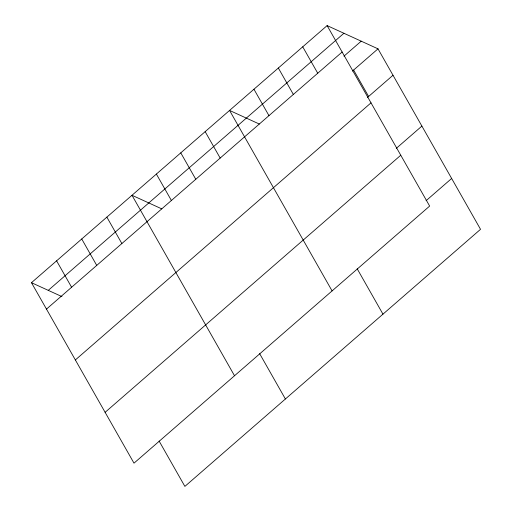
<?xml version="1.0" encoding="UTF-8"?>
<svg xmlns="http://www.w3.org/2000/svg" width="512" height="512" viewBox="0 0 512 512"><rect width="100%" height="100%" fill="white"/><g stroke="black" fill="none" stroke-linecap="round" stroke-linejoin="round"><path stroke-width="0.77" d="M327.123 25.6L429.651 206.074L133.997 463.162L31.469 282.688L327.123 25.6L378.003 48.838L480.531 229.312L184.877 486.4L159.117 441.056M48.262 290.355L343.917 33.267M46.477 309.107L342.131 52.019M343.962 56.173L361.216 41.171M352.422 71.085L378.003 48.838M367.43 97.498L393.011 75.258M75.36 359.942L371.014 102.854M396.314 148.339L421.894 126.093M105.114 412.32L400.768 155.238M426.067 200.717L451.648 178.477M259.322 124.032L229.562 110.438L332.083 290.912M161.76 208.87L131.994 195.277L234.515 375.75M31.469 282.688L61.958 296.608M353.613 70.048L368.621 96.467M302.733 46.81L317.741 73.229M278.342 68.019L293.35 94.438M357.203 268.806L382.963 314.15M253.952 89.229L268.96 115.648M205.165 131.648L220.173 158.067M180.774 152.858L195.782 179.277M259.642 353.645L285.395 398.989M156.384 174.067L171.392 200.486M106.861 217.133L121.869 243.546M81.734 238.982L96.736 265.402M56.602 260.832L71.61 287.251"/></g></svg>
